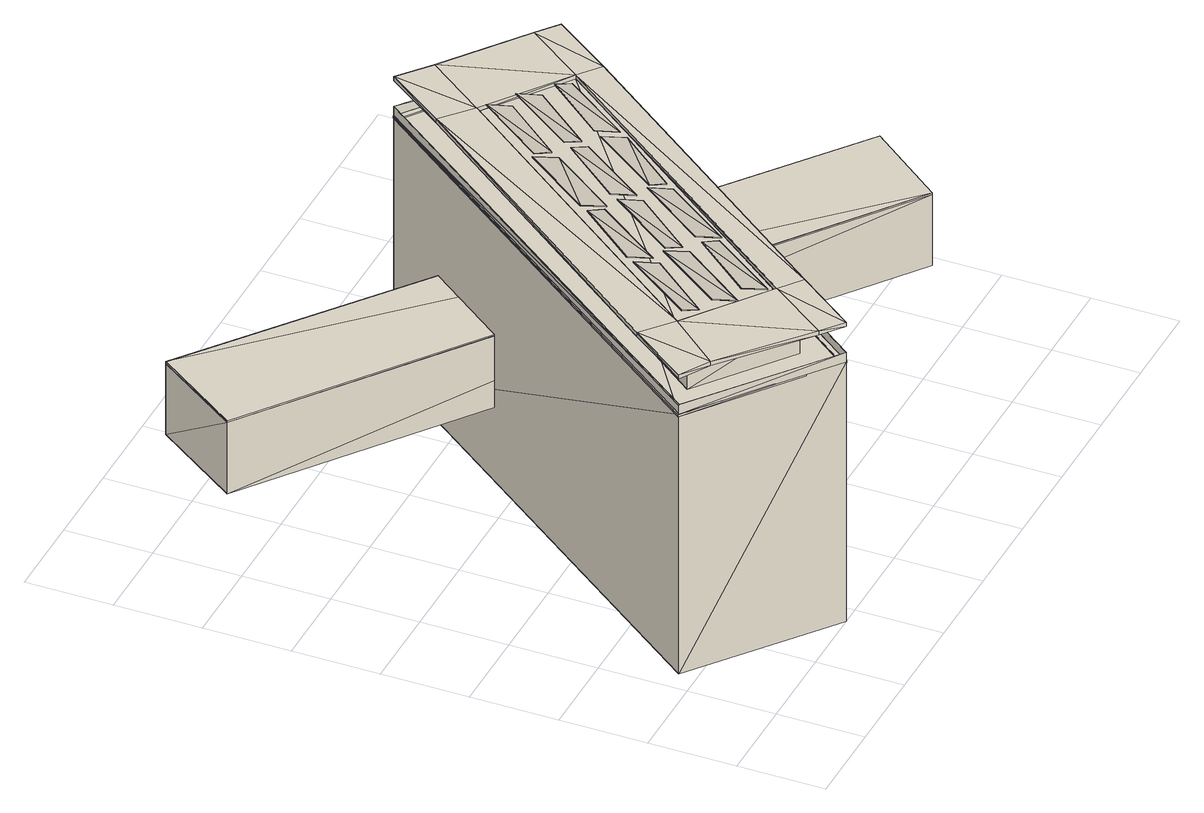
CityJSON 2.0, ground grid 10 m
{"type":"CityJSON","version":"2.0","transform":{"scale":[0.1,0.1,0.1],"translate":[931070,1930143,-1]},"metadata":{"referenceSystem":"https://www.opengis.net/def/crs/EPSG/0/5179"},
"CityObjects":{
"building1":{"type":"Building","geometry":[{"type":"MultiSurface","lod":"3","boundaries":[[[0,1,2]],[[3,2,1]],[[4,5,6]],[[7,6,5]],[[8,9,10]],[[11,10,9]],[[12,13,14]],[[15,14,13]],[[16,17,18]],[[19,18,17]],[[17,16,19]],[[18,19,16]],[[20,4,21]],[[6,21,4]],[[22,7,23]],[[5,23,7]],[[24,12,25]],[[14,25,12]],[[26,15,27]],[[13,27,15]],[[18,19,3]],[[2,3,19]],[[17,16,11]],[[10,11,16]],[[28,29,0]],[[1,0,29]],[[30,31,8]],[[9,8,31]],[[23,0,22]],[[2,22,0]],[[25,3,24]],[[1,24,3]],[[27,8,26]],[[10,26,8]],[[21,11,20]],[[9,20,11]],[[15,16,14]],[[18,14,16]],[[7,19,6]],[[17,6,19]],[[4,31,5]],[[28,5,31]],[[12,29,13]],[[30,13,29]],[[14,18,25]],[[3,25,18]],[[22,2,7]],[[19,7,2]],[[6,17,21]],[[11,21,17]],[[26,10,15]],[[16,15,10]],[[5,28,23]],[[0,23,28]],[[24,1,12]],[[29,12,1]],[[13,30,27]],[[8,27,30]],[[20,9,4]],[[31,4,9]],[[28,19,29]],[[18,29,19]],[[31,17,28]],[[19,28,17]],[[30,16,31]],[[17,31,16]],[[29,18,30]],[[16,30,18]],[[32,33,34]],[[35,34,33]],[[34,35,36]],[[37,36,35]],[[36,37,38]],[[39,38,37]],[[38,39,32]],[[33,32,39]],[[33,39,35]],[[37,35,39]],[[32,34,38]],[[36,38,34]],[[40,41,42]],[[43,42,41]],[[44,45,40]],[[41,40,45]],[[46,47,44]],[[45,44,47]],[[42,43,46]],[[47,46,43]],[[48,49,47]],[[49,48,41]],[[43,50,41]],[[50,43,47]],[[51,52,53]],[[54,53,52]],[[55,51,56]],[[53,56,51]],[[57,55,58]],[[56,58,55]],[[52,57,54]],[[58,54,57]],[[53,54,59]],[[60,59,54]],[[56,53,61]],[[59,61,53]],[[58,56,62]],[[61,62,56]],[[54,58,60]],[[62,60,58]],[[59,60,63]],[[64,63,60]],[[61,59,65]],[[63,65,59]],[[62,61,66]],[[65,66,61]],[[60,62,64]],[[66,64,62]],[[63,64,51]],[[52,51,64]],[[65,63,55]],[[51,55,63]],[[66,65,57]],[[55,57,65]],[[64,66,52]],[[57,52,66]],[[42,67,40]],[[68,40,67]],[[40,68,44]],[[69,44,68]],[[44,69,46]],[[70,46,69]],[[46,70,42]],[[67,42,70]],[[68,67,69]],[[70,69,67]],[[40,44,42]],[[46,42,44]],[[71,72,73]],[[74,73,72]],[[73,74,75]],[[76,75,74]],[[75,76,77]],[[78,77,76]],[[77,78,71]],[[72,71,78]],[[74,72,76]],[[78,76,72]],[[73,75,71]],[[77,71,75]],[[79,80,81]],[[82,81,80]],[[83,84,85]],[[86,85,84]],[[87,88,83]],[[84,83,88]],[[89,90,87]],[[88,87,90]],[[85,86,89]],[[90,89,86]],[[91,92,93]],[[94,93,92]],[[95,96,91]],[[92,91,96]],[[97,98,95]],[[96,95,98]],[[93,94,97]],[[98,97,94]],[[99,100,101]],[[102,101,100]],[[103,104,99]],[[100,99,104]],[[105,106,103]],[[104,103,106]],[[101,102,105]],[[106,105,102]],[[107,108,109]],[[110,109,108]],[[111,112,107]],[[108,107,112]],[[113,114,111]],[[112,111,114]],[[109,110,113]],[[114,113,110]],[[115,116,117]],[[118,117,116]],[[119,120,115]],[[116,115,120]],[[121,122,119]],[[120,119,122]],[[117,118,121]],[[122,121,118]],[[123,124,125]],[[126,125,124]],[[127,128,123]],[[124,123,128]],[[129,130,127]],[[128,127,130]],[[125,126,129]],[[130,129,126]],[[131,132,133]],[[134,133,132]],[[135,136,131]],[[132,131,136]],[[137,138,135]],[[136,135,138]],[[133,134,137]],[[138,137,134]],[[139,140,141]],[[142,141,140]],[[143,144,139]],[[140,139,144]],[[145,146,143]],[[144,143,146]],[[141,142,145]],[[146,145,142]],[[147,148,149]],[[150,149,148]],[[151,152,147]],[[148,147,152]],[[153,154,151]],[[152,151,154]],[[149,150,153]],[[154,153,150]],[[89,87,85]],[[83,85,87]],[[91,93,95]],[[97,95,93]],[[105,103,101]],[[99,101,103]],[[109,113,107]],[[111,107,113]],[[117,121,115]],[[119,115,121]],[[129,127,125]],[[123,125,127]],[[131,133,135]],[[137,135,133]],[[145,143,141]],[[139,141,143]],[[147,149,151]],[[153,151,149]],[[90,86,88]],[[84,88,86]],[[92,96,94]],[[98,94,96]],[[106,102,104]],[[100,104,102]],[[110,108,114]],[[112,114,108]],[[118,116,122]],[[120,122,116]],[[130,126,128]],[[124,128,126]],[[132,136,134]],[[138,134,136]],[[146,142,144]],[[140,144,142]],[[148,152,150]],[[154,150,152]],[[155,156,157]],[[158,157,156]],[[159,160,155]],[[156,155,160]],[[161,162,159]],[[160,159,162]],[[157,158,161]],[[162,161,158]],[[163,164,165]],[[166,165,164]],[[167,168,163]],[[164,163,168]],[[169,170,167]],[[168,167,170]],[[165,166,169]],[[170,169,166]],[[171,172,173]],[[174,173,172]],[[175,176,171]],[[172,171,176]],[[177,178,175]],[[176,175,178]],[[173,174,177]],[[178,177,174]],[[161,159,157]],[[155,157,159]],[[163,165,167]],[[169,167,165]],[[177,175,173]],[[171,173,175]],[[162,158,160]],[[156,160,158]],[[164,168,166]],[[170,166,168]],[[178,174,176]],[[172,176,174]],[[72,80,74]],[[79,74,80]],[[74,79,76]],[[81,76,79]],[[76,81,78]],[[82,78,81]],[[78,82,72]],[[80,72,82]]]}]}
},
"vertices":[
[423,570,388],[516,500,388],[423,570,383],[516,500,383],[76,190,388],[336,530,388],[76,190,383],[336,530,383],[154,20,388],[60,100,388],[154,20,383],[60,100,383],[490,410,388],[231,70,388],[490,410,383],[231,70,383],[205,90,383],[111,160,383],[465,430,383],[371,500,383],[25,120,388],[25,120,383],[387,600,383],[387,600,388],[541,480,388],[541,480,383],[179,0,383],[179,0,388],[371,500,388],[465,430,388],[205,90,388],[111,160,388],[498,470,383],[498,470,338],[394,550,383],[394,550,338],[69,130,383],[69,130,338],[173,50,383],[173,50,338],[387,600,338],[387,600,350],[541,480,338],[541,480,350],[25,120,338],[25,120,350],[179,0,338],[179,0,350],[26,120,350],[24,120,350],[542,480,350],[180,0,339],[179,10,339],[23,120,339],[28,120,339],[180,0,336],[23,120,336],[179,10,336],[28,120,336],[386,600,339],[388,590,339],[386,600,336],[388,590,336],[544,480,339],[539,480,339],[544,480,336],[539,480,336],[541,480,10],[387,600,10],[25,120,10],[179,0,10],[79,720,195],[79,720,193],[9,620,195],[9,620,193],[669,120,195],[669,120,193],[739,210,195],[739,210,193],[9,620,103],[79,720,103],[669,120,103],[739,210,103],[186,250,393],[186,250,394],[244,320,393],[244,320,394],[208,230,383],[208,230,384],[266,310,383],[266,310,384],[248,200,393],[248,200,394],[306,280,393],[306,280,394],[269,180,383],[269,180,384],[327,260,383],[327,260,384],[217,220,393],[217,220,394],[275,300,393],[275,300,394],[238,210,383],[238,210,384],[296,280,383],[296,280,384],[250,330,393],[250,330,394],[308,410,393],[308,410,394],[272,310,383],[272,310,384],[330,390,383],[330,390,384],[311,280,393],[311,280,394],[369,360,393],[369,360,394],[333,270,383],[333,270,384],[391,340,383],[391,340,384],[281,310,393],[281,310,394],[339,380,393],[339,380,394],[302,290,383],[302,290,384],[360,370,383],[360,370,384],[314,410,393],[314,410,394],[373,490,393],[373,490,394],[336,400,383],[336,400,384],[394,470,383],[394,470,384],[376,370,393],[376,370,394],[434,440,393],[434,440,394],[397,350,383],[397,350,384],[455,430,383],[455,430,384],[345,390,393],[345,390,394],[403,470,393],[403,470,394],[366,380,383],[366,380,384],[424,450,383],[424,450,384],[123,160,393],[123,160,394],[181,240,393],[181,240,394],[144,150,383],[144,150,384],[202,220,383],[202,220,384],[183,120,393],[183,120,394],[241,190,393],[241,190,394],[205,100,383],[205,100,384],[263,180,383],[263,180,384],[153,140,393],[153,140,394],[211,220,393],[211,220,394],[174,120,383],[174,120,384],[233,200,383],[233,200,384]
]}
